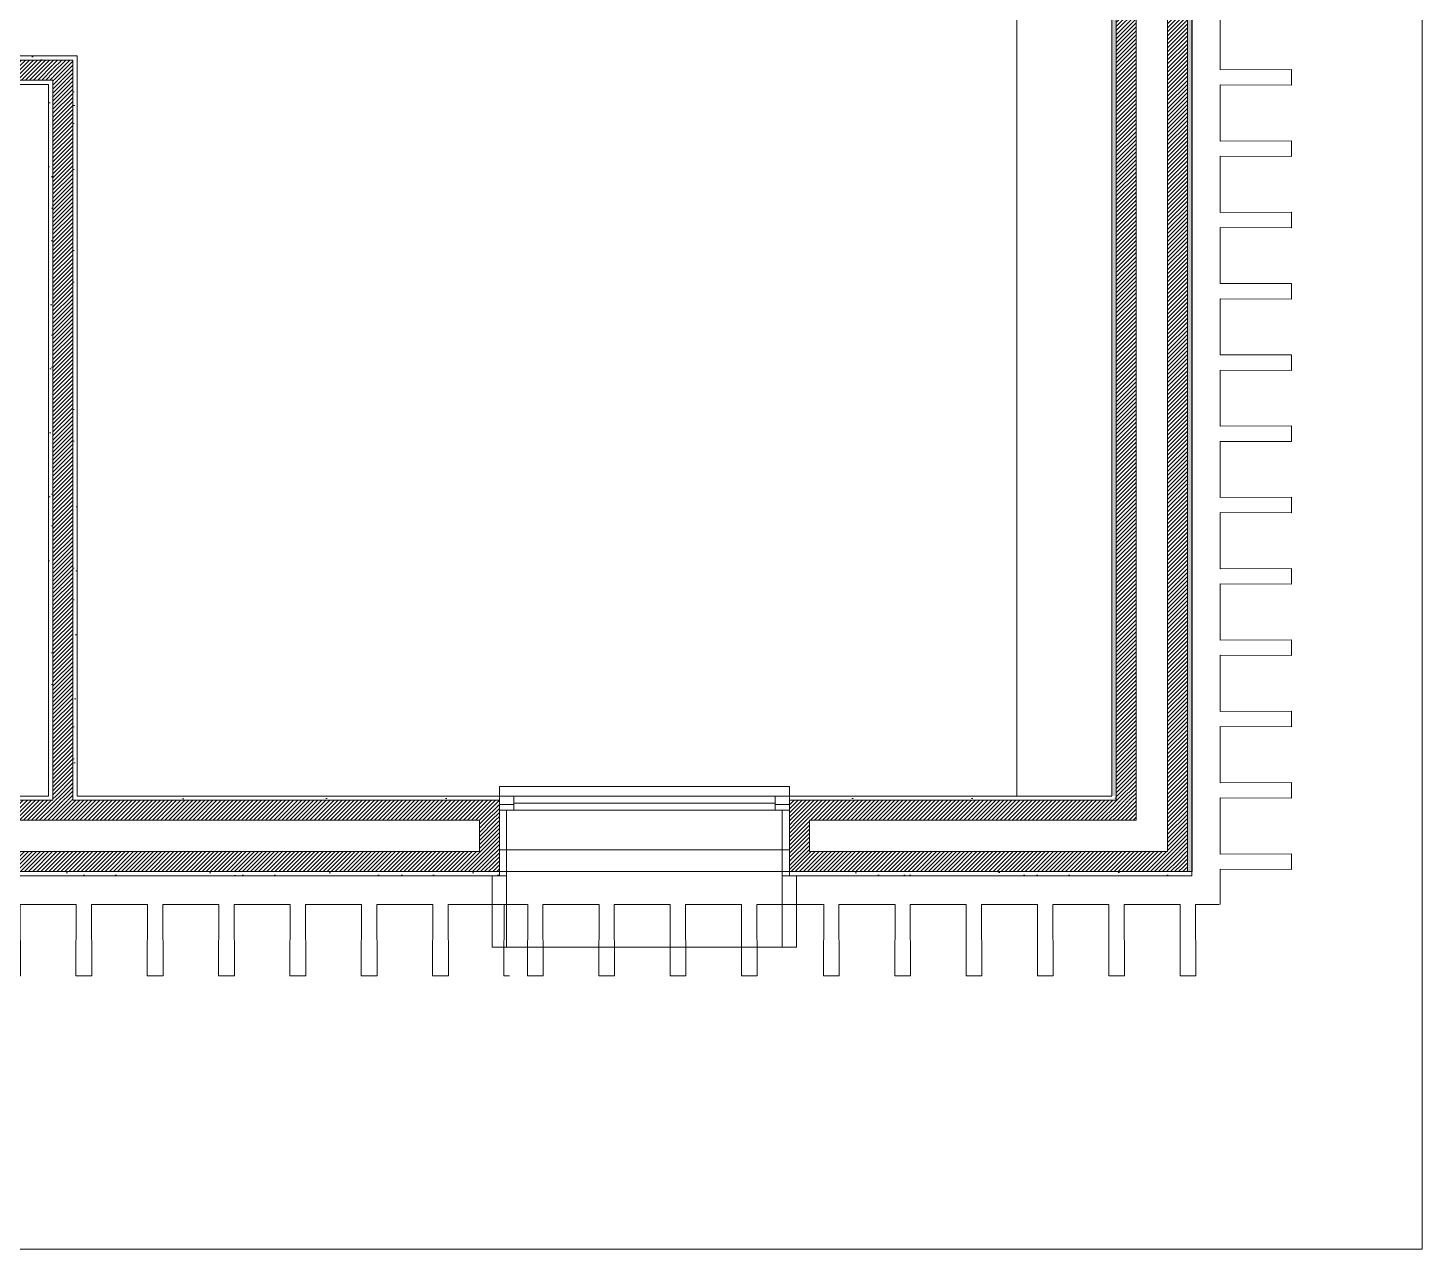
# Model space of a CAD drawing. Header units: millimetres. Extents: x -284281 to 1648660, y -821378 to -151356.
# Drawn here: x -234833 to -229947, y -260719 to -256437 of the extents above; entities that cross this region are included whole.
import ezdxf

# ---------------------------------------------------------------- set-up
doc = ezdxf.new("R2010")
doc.units = ezdxf.units.MM
doc.header["$MEASUREMENT"] = 0
doc.set_wipeout_variables(frame=1)
doc.linetypes.add('Traits', pattern=[282.222223, 141.111112, -141.111112])
doc.linetypes.add('Wipeout_Contour', pattern=[1000, 0, -1000])
for name, color, linetype in [('Fenêtres ARCHICAD', 7, 'Continuous'), ('Nouveau_0', 7, 'Continuous'), ('Portes ARCHICAD', 7, 'Continuous'), ('Sols_ Dalles', 7, 'Continuous'), ('Structure - Murs extérieurs', 7, 'Continuous')]:
    doc.layers.add(name, color=color, linetype=linetype)
pattern_1 = [(45, (0, 175), (-55.684659, 55.684659), [0, -52.5, 0, -78.75]), (110, (175, 175), (74.000794, 26.934086), [0, -38.5, 0, -66.5])]
pattern_2 = [(45, (0, 0), (-7.0710678, 7.0710678), [])]

# ---------------------------------------------------------------- blocks, each defined once
blk = doc.blocks.new('Mur_12_1', base_point=(195375, -231415.6))
at = {"color": 254, "linetype": 'Wipeout_Contour', "lineweight": 0, "ltscale": 973119.787903}
blk.add_wipeout([(195095, -259145.6), (195110, -259145.6), (195095, -259130.6)], dxfattribs=at)
at = {"color": 254, "linetype": 'Wipeout_Contour', "lineweight": 0, "ltscale": 974233.090679}
blk.add_wipeout([(195360, -259410.6), (195375, -259410.6), (195360, -259395.6)], dxfattribs=at)
at = {"linetype": 'Continuous', "lineweight": 5, "true_color": 0x5f5f5f}
h = blk.add_hatch(dxfattribs=at)
h.set_pattern_fill('ENDUIT_0001', color=251, style=0, pattern_type=2)
h.set_pattern_definition(pattern_1)
h.paths.add_polyline_path([(195095, -259145.6), (195110, -259145.6), (195095, -259130.6)])
h = blk.add_hatch(dxfattribs=at)
h.set_pattern_fill('ENDUIT_0001', color=251, style=0, pattern_type=2)
h.set_pattern_definition(pattern_1)
h.paths.add_polyline_path([(195360, -259410.6), (195375, -259410.6), (195360, -259395.6)])
at = {"color": 254, "linetype": 'Wipeout_Contour', "lineweight": 0, "ltscale": 974059.967845}
blk.add_wipeout([(195290, -259325.6), (195290, -259395.6), (195360, -259395.6)], dxfattribs=at)
at = {"linetype": 'Continuous', "lineweight": 5, "true_color": 0x5f5f5f}
h = blk.add_hatch(dxfattribs=at)
h.set_pattern_fill('BRIQUES_TERRE_CUITE__INT_97', color=251, style=0, pattern_type=2)
h.set_pattern_definition(pattern_2)
h.paths.add_polyline_path([(195290, -259325.6), (195290, -259395.6), (195360, -259395.6)])
at = {"color": 254, "linetype": 'Wipeout_Contour', "lineweight": 0, "ltscale": 973685.8174}
blk.add_wipeout([(195180, -259325.6), (195290, -259325.6), (195180, -259215.6)], dxfattribs=at)
at = {"color": 254, "linetype": 'Wipeout_Contour', "lineweight": 0, "ltscale": 974228.732461}
blk.add_wipeout([(195360, -259395.6), (195375, -259410.6), (195375, -259395.6)], dxfattribs=at)
at = {"linetype": 'Continuous', "lineweight": 5, "true_color": 0x5f5f5f}
h = blk.add_hatch(dxfattribs=at)
h.set_pattern_fill('ENDUIT_0001', color=251, style=0, pattern_type=2)
h.set_pattern_definition(pattern_1)
h.paths.add_polyline_path([(195360, -259395.6), (195375, -259410.6), (195375, -259395.6)])
at = {"color": 254, "linetype": 'Wipeout_Contour', "lineweight": 0, "ltscale": 973303.766401}
blk.add_wipeout([(195110, -259215.6), (195180, -259215.6), (195110, -259145.6)], dxfattribs=at)
at = {"linetype": 'Continuous', "lineweight": 5, "true_color": 0x5f5f5f}
h = blk.add_hatch(dxfattribs=at)
h.set_pattern_fill('BRIQUES_TERRE_CUITE__INT_97', color=251, style=0, pattern_type=2)
h.set_pattern_definition(pattern_2)
h.paths.add_polyline_path([(195110, -259215.6), (195180, -259215.6), (195110, -259145.6)])
at = {"color": 254, "linetype": 'Wipeout_Contour', "lineweight": 0, "ltscale": 1288763.517261592}
blk.add_wipeout([(195360, -252989.9), (195360, -259395.6), (195375, -259395.6), (195375, -252989.9)], dxfattribs=at)
at = {"linetype": 'Continuous', "lineweight": 5, "true_color": 0x5f5f5f}
h = blk.add_hatch(dxfattribs=at)
h.set_pattern_fill('ENDUIT_0001', color=251, style=0, pattern_type=2)
h.set_pattern_definition(pattern_1)
h.paths.add_polyline_path([(195360, -252989.9), (195360, -259395.6), (195375, -259395.6), (195375, -252989.9)])
at = {"color": 254, "linetype": 'Wipeout_Contour', "lineweight": 0, "ltscale": 973115.426333}
blk.add_wipeout([(195095, -259130.6), (195110, -259145.6), (195110, -259130.6)], dxfattribs=at)
at = {"linetype": 'Continuous', "lineweight": 5, "true_color": 0x5f5f5f}
h = blk.add_hatch(dxfattribs=at)
h.set_pattern_fill('ENDUIT_0001', color=251, style=0, pattern_type=2)
h.set_pattern_definition(pattern_1)
h.paths.add_polyline_path([(195095, -259130.6), (195110, -259145.6), (195110, -259130.6)])
at = {"color": 254, "linetype": 'Wipeout_Contour', "lineweight": 0, "ltscale": 974044.761765}
blk.add_wipeout([(195290, -259325.6), (195360, -259395.6), (195360, -259325.6)], dxfattribs=at)
at = {"linetype": 'Continuous', "lineweight": 5, "true_color": 0x5f5f5f}
h = blk.add_hatch(dxfattribs=at)
h.set_pattern_fill('BRIQUES_TERRE_CUITE__INT_97', color=251, style=0, pattern_type=2)
h.set_pattern_definition(pattern_2)
h.paths.add_polyline_path([(195290, -259325.6), (195360, -259395.6), (195360, -259325.6)])
at = {"color": 7, "linetype": 'Continuous', "lineweight": 5}
blk.add_line((195290, -259395.6), (195360, -259395.6), dxfattribs=at)
at = {"color": 7, "linetype": 'Continuous', "lineweight": 5, "flags": 128}
blk.add_lwpolyline([(195375, -259410.6), (195360, -259410.6)], dxfattribs=at)
at = {"color": 254, "linetype": 'Wipeout_Contour', "lineweight": 0, "ltscale": 1287697.512531092}
blk.add_wipeout([(195095, -259130.6), (195110, -259130.6), (195110, -252989.9), (195095, -252989.9)], dxfattribs=at)
at = {"linetype": 'Continuous', "lineweight": 5, "true_color": 0x5f5f5f}
h = blk.add_hatch(dxfattribs=at)
h.set_pattern_fill('ENDUIT_0001', color=251, style=0, pattern_type=2)
h.set_pattern_definition(pattern_1)
h.paths.add_polyline_path([(195095, -259130.6), (195110, -259130.6), (195110, -252989.9), (195095, -252989.9)])
at = {"color": 254, "linetype": 'Wipeout_Contour', "lineweight": 0, "ltscale": 1288604.029109015}
blk.add_wipeout([(195360, -252989.9), (195290, -253059.9), (195290, -259325.6), (195360, -259325.6)], dxfattribs=at)
at = {"linetype": 'Continuous', "lineweight": 5, "true_color": 0x5f5f5f}
h = blk.add_hatch(dxfattribs=at)
h.set_pattern_fill('BRIQUES_TERRE_CUITE__INT_97', color=251, style=0, pattern_type=2)
h.set_pattern_definition(pattern_2)
h.paths.add_polyline_path([(195360, -252989.9), (195290, -253059.9), (195290, -259325.6), (195360, -259325.6)])
at = {"color": 7, "linetype": 'Continuous', "lineweight": 5}
for p, q in [((195360, -259325.6), (195360, -252989.9)), ((195360, -259395.6), (195360, -259325.6))]:
    blk.add_line(p, q, dxfattribs=at)
at = {"color": 7, "linetype": 'Continuous', "lineweight": 5, "flags": 128}
blk.add_lwpolyline([(195375, -259410.6), (195375, -252989.9)], dxfattribs=at)
at = {"color": 254, "linetype": 'Wipeout_Contour', "lineweight": 0, "ltscale": 973662.713943}
blk.add_wipeout([(195290, -259215.6), (195180, -259215.6), (195290, -259325.6)], dxfattribs=at)
at = {"color": 7, "linetype": 'Continuous', "lineweight": 5}
blk.add_line((195180, -259325.6), (195290, -259325.6), dxfattribs=at)
at = {"color": 254, "linetype": 'Wipeout_Contour', "lineweight": 0, "ltscale": 1288265.443481987}
blk.add_wipeout([(195180, -253059.9), (195180, -259215.6), (195290, -259215.6), (195290, -253059.9)], dxfattribs=at)
at = {"color": 7, "linetype": 'Continuous', "lineweight": 5}
for p, q in [((195290, -259215.6), (195290, -253059.9)), ((195290, -259325.6), (195290, -259215.6))]:
    blk.add_line(p, q, dxfattribs=at)
at = {"color": 254, "linetype": 'Wipeout_Contour', "lineweight": 0, "ltscale": 973288.549617}
blk.add_wipeout([(195110, -259145.6), (195180, -259215.6), (195180, -259145.6)], dxfattribs=at)
at = {"linetype": 'Continuous', "lineweight": 5, "true_color": 0x5f5f5f}
h = blk.add_hatch(dxfattribs=at)
h.set_pattern_fill('BRIQUES_TERRE_CUITE__INT_97', color=251, style=0, pattern_type=2)
h.set_pattern_definition(pattern_2)
h.paths.add_polyline_path([(195110, -259145.6), (195180, -259215.6), (195180, -259145.6)])
at = {"color": 7, "linetype": 'Continuous', "lineweight": 5}
blk.add_line((195110, -259215.6), (195180, -259215.6), dxfattribs=at)
at = {"color": 254, "linetype": 'Wipeout_Contour', "lineweight": 0, "ltscale": 1287824.523477211}
blk.add_wipeout([(195110, -252989.9), (195110, -259145.6), (195180, -259145.6), (195180, -252989.9)], dxfattribs=at)
at = {"linetype": 'Continuous', "lineweight": 5, "true_color": 0x5f5f5f}
h = blk.add_hatch(dxfattribs=at)
h.set_pattern_fill('BRIQUES_TERRE_CUITE__INT_97', color=251, style=0, pattern_type=2)
h.set_pattern_definition(pattern_2)
h.paths.add_polyline_path([(195110, -252989.9), (195110, -259145.6), (195180, -259145.6), (195180, -252989.9)])
at = {"color": 7, "linetype": 'Continuous', "lineweight": 5}
for p, q in [((195110, -252989.9), (195110, -259145.6)), ((195180, -259145.6), (195180, -253059.9)), ((195095, -259145.6), (195110, -259145.6)), ((195180, -259215.6), (195180, -259145.6))]:
    blk.add_line(p, q, dxfattribs=at)
at = {"color": 7, "linetype": 'Continuous', "lineweight": 5, "flags": 128}
blk.add_lwpolyline([(195095, -252989.9), (195095, -259130.6)], dxfattribs=at)
blk = doc.blocks.new('Fenêtre 25_4')
at = {"layer": 'Fenêtres ARCHICAD', "color": 7, "linetype": 'Continuous', "lineweight": 5}
for p, q in [((-483.2, 480), (-533.2, 480)), ((-533.2, 480), (-533.2, 230)), ((-483.2, 480), (483.2, 480)), ((-483.2, 230), (-483.2, 480)), ((533.2, 480), (483.2, 480)), ((483.2, 480), (483.2, 230)), ((533.2, 230), (533.2, 480)), ((-533.2, 230), (-483.2, 230)), ((-533.2, 230), (-508.2, 230)), ((-533.2, 230), (-508.2, 230)), ((-483.2, 230), (-508.2, 230)), ((-508.2, 230), (-508.2, 0)), ((-508.2, 215), (-508.2, 230)), ((-508.2, 215), (-508.2, 230)), ((-508.2, 145), (-508.2, 215)), ((-508.2, 145), (-508.2, 215)), ((-508.2, 145), (-508.2, 215)), ((-508.2, 145), (-508.2, 215)), ((-483.2, 0), (-483.2, 230)), ((508.2, 230), (483.2, 230)), ((483.2, 230), (483.2, 0)), ((483.2, 230), (533.2, 230)), ((508.2, 0), (508.2, 230)), ((508.2, 215), (508.2, 230)), ((508.2, 215), (508.2, 230)), ((508.2, 230), (533.2, 230)), ((508.2, 230), (533.2, 230)), ((508.2, 145), (508.2, 215)), ((508.2, 145), (508.2, 215)), ((508.2, 145), (508.2, 215)), ((508.2, 145), (508.2, 215)), ((-508.2, 35), (-508.2, 145)), ((-508.2, 35), (-508.2, 145)), ((-508.2, 35), (-508.2, 145)), ((-508.2, 35), (-508.2, 145)), ((508.2, 35), (508.2, 145)), ((508.2, 35), (508.2, 145)), ((508.2, 35), (508.2, 145)), ((508.2, 35), (508.2, 145)), ((-508.2, 0), (-508.2, 35)), ((-508.2, 0), (-508.2, 35)), ((-508.2, 0), (-483.2, 0)), ((-508.2, -35), (-508.2, 0)), ((-508.2, -35), (-508.2, 0)), ((483.2, 0), (508.2, 0)), ((508.2, 0), (508.2, 35)), ((508.2, 0), (508.2, 35)), ((508.2, -35), (508.2, 0)), ((508.2, -35), (508.2, 0)), ((-508.2, -20), (508.2, -20)), ((-508.2, -50), (-508.2, -35)), ((-508.2, -50), (-508.2, -35)), ((508.2, -50), (508.2, -35)), ((508.2, -50), (508.2, -35)), ((-508.2, -50), (-508.2, -83.3)), ((-508.2, -83.3), (508.2, -83.3)), ((508.2, -83.3), (508.2, -50))]:
    blk.add_line(p, q, dxfattribs=at)
at = {"layer": 'Fenêtres ARCHICAD', "color": 7, "linetype": 'Traits', "lineweight": 5}
blk.add_line((-508.2, -50), (508.2, -50), dxfattribs=at)
at = {"color": 254, "linetype": 'Wipeout_Contour', "lineweight": 0, "ltscale": 1838.358783}
blk.add_wipeout([(-458.2, 0), (-458.2, -50), (458.2, -50), (458.2, 0)], dxfattribs=at).dxf.layer = 'Fenêtres ARCHICAD'
at = {"layer": 'Fenêtres ARCHICAD', "color": 7, "linetype": 'Continuous', "lineweight": 5}
for p, q in [((-508.2, 0), (-458.2, 0)), ((-458.2, 0), (-458.2, -50)), ((-458.2, 0), (458.2, 0)), ((458.2, -50), (458.2, 0)), ((458.2, 0), (508.2, 0)), ((-458.2, -25), (458.2, -25)), ((-458.2, -50), (-508.2, -50)), ((458.2, -50), (-458.2, -50)), ((508.2, -50), (458.2, -50))]:
    blk.add_line(p, q, dxfattribs=at)
blk = doc.blocks.new('Mur_13_1', base_point=(195375, -259410.6))
at = {"color": 254, "linetype": 'Wipeout_Contour', "lineweight": 0, "ltscale": 1287315.764223777}
blk.add_wipeout([(191368.6, -259130.6), (190317.9, -259130.6), (190317.9, -259145.6), (191368.6, -259145.6)], dxfattribs=at)
at = {"color": 254, "linetype": 'Wipeout_Contour', "lineweight": 0, "ltscale": 1288781.665390975}
blk.add_wipeout([(191468.6, -259130.6), (191453.6, -259130.6), (191453.6, -259145.6), (191468.6, -259145.6)], dxfattribs=at)
at = {"color": 254, "linetype": 'Wipeout_Contour', "lineweight": 0, "ltscale": 1296115.313890855}
blk.add_wipeout([(193965, -259145.6), (195095, -259145.6), (195095, -259130.6), (193965, -259130.6)], dxfattribs=at)
at = {"color": 254, "linetype": 'Wipeout_Contour', "lineweight": 0, "ltscale": 1290050.40470107}
blk.add_wipeout([(190317.9, -259395.6), (190317.9, -259410.6), (192948.6, -259410.6), (192948.6, -259395.6)], dxfattribs=at)
at = {"color": 254, "linetype": 'Wipeout_Contour', "lineweight": 0, "ltscale": 1297281.898715832}
blk.add_wipeout([(193965, -259395.6), (193965, -259410.6), (195360, -259410.6), (195360, -259395.6)], dxfattribs=at)
at = {"linetype": 'Continuous', "lineweight": 5, "true_color": 0x5f5f5f}
h = blk.add_hatch(dxfattribs=at)
h.set_pattern_fill('ENDUIT_0001', color=251, style=0, pattern_type=2)
h.set_pattern_definition(pattern_1)
h.paths.add_polyline_path([(191368.6, -259130.6), (190317.9, -259130.6), (190317.9, -259145.6), (191368.6, -259145.6)])
h = blk.add_hatch(dxfattribs=at)
h.set_pattern_fill('ENDUIT_0001', color=251, style=0, pattern_type=2)
h.set_pattern_definition(pattern_1)
h.paths.add_polyline_path([(191468.6, -259130.6), (191453.6, -259130.6), (191453.6, -259145.6), (191468.6, -259145.6)])
h = blk.add_hatch(dxfattribs=at)
h.set_pattern_fill('ENDUIT_0001', color=251, style=0, pattern_type=2)
h.set_pattern_definition(pattern_1)
h.paths.add_polyline_path([(193965, -259145.6), (195095, -259145.6), (195095, -259130.6), (193965, -259130.6)])
h = blk.add_hatch(dxfattribs=at)
h.set_pattern_fill('ENDUIT_0001', color=251, style=0, pattern_type=2)
h.set_pattern_definition(pattern_1)
h.paths.add_polyline_path([(190317.9, -259395.6), (190317.9, -259410.6), (192948.6, -259410.6), (192948.6, -259395.6)])
h = blk.add_hatch(dxfattribs=at)
h.set_pattern_fill('ENDUIT_0001', color=251, style=0, pattern_type=2)
h.set_pattern_definition(pattern_1)
h.paths.add_polyline_path([(193965, -259395.6), (193965, -259410.6), (195360, -259410.6), (195360, -259395.6)])
at = {"color": 254, "linetype": 'Wipeout_Contour', "lineweight": 0, "ltscale": 1288579.653146235}
blk.add_wipeout([(191383.6, -259130.6), (191368.6, -259130.6), (191368.6, -259145.6), (191383.6, -259145.6)], dxfattribs=at)
at = {"color": 254, "linetype": 'Wipeout_Contour', "lineweight": 0, "ltscale": 1290562.872242079}
blk.add_wipeout([(191468.6, -259130.6), (191468.6, -259145.6), (192948.6, -259145.6), (192948.6, -259130.6)], dxfattribs=at)
at = {"color": 254, "linetype": 'Wipeout_Contour', "lineweight": 0, "ltscale": 1289871.911003396}
blk.add_wipeout([(190317.9, -259395.6), (192948.6, -259395.6), (192878.6, -259325.6), (190317.9, -259325.6)], dxfattribs=at)
at = {"color": 254, "linetype": 'Wipeout_Contour', "lineweight": 0, "ltscale": 1297103.610761495}
blk.add_wipeout([(193965, -259395.6), (195290, -259395.6), (195290, -259325.6), (194035, -259325.6)], dxfattribs=at)
at = {"linetype": 'Continuous', "lineweight": 5, "true_color": 0x5f5f5f}
h = blk.add_hatch(dxfattribs=at)
h.set_pattern_fill('ENDUIT_0001', color=251, style=0, pattern_type=2)
h.set_pattern_definition(pattern_1)
h.paths.add_polyline_path([(191383.6, -259130.6), (191368.6, -259130.6), (191368.6, -259145.6), (191383.6, -259145.6)])
h = blk.add_hatch(dxfattribs=at)
h.set_pattern_fill('ENDUIT_0001', color=251, style=0, pattern_type=2)
h.set_pattern_definition(pattern_1)
h.paths.add_polyline_path([(191468.6, -259130.6), (191468.6, -259145.6), (192948.6, -259145.6), (192948.6, -259130.6)])
h = blk.add_hatch(dxfattribs=at)
h.set_pattern_fill('BRIQUES_TERRE_CUITE__INT_97', color=251, style=0, pattern_type=2)
h.set_pattern_definition(pattern_2)
h.paths.add_polyline_path([(190317.9, -259395.6), (192948.6, -259395.6), (192878.6, -259325.6), (190317.9, -259325.6)])
h = blk.add_hatch(dxfattribs=at)
h.set_pattern_fill('BRIQUES_TERRE_CUITE__INT_97', color=251, style=0, pattern_type=2)
h.set_pattern_definition(pattern_2)
h.paths.add_polyline_path([(193965, -259395.6), (195290, -259395.6), (195290, -259325.6), (194035, -259325.6)])
at = {"color": 7, "linetype": 'Continuous', "lineweight": 5}
blk.add_line((195290, -259395.6), (195360, -259395.6), dxfattribs=at)
at = {"color": 254, "linetype": 'Wipeout_Contour', "lineweight": 0, "ltscale": 1289540.584899449}
blk.add_wipeout([(190317.9, -259325.6), (192878.6, -259325.6), (192878.6, -259215.6), (190317.9, -259215.6)], dxfattribs=at)
at = {"color": 254, "linetype": 'Wipeout_Contour', "lineweight": 0, "ltscale": 1296725.324895287}
blk.add_wipeout([(195180, -259215.6), (194035, -259215.6), (194035, -259325.6), (195180, -259325.6)], dxfattribs=at)
at = {"color": 7, "linetype": 'Continuous', "lineweight": 5}
blk.add_line((195180, -259325.6), (195290, -259325.6), dxfattribs=at)
at = {"color": 254, "linetype": 'Wipeout_Contour', "lineweight": 0, "ltscale": 1287470.475722153}
blk.add_wipeout([(191383.6, -259145.6), (190317.9, -259145.6), (190317.9, -259215.6), (191383.6, -259215.6)], dxfattribs=at)
at = {"color": 254, "linetype": 'Wipeout_Contour', "lineweight": 0, "ltscale": 1296269.318624848}
blk.add_wipeout([(195110, -259145.6), (193965, -259145.6), (193965, -259215.6), (195110, -259215.6)], dxfattribs=at)
at = {"linetype": 'Continuous', "lineweight": 5, "true_color": 0x5f5f5f}
h = blk.add_hatch(dxfattribs=at)
h.set_pattern_fill('BRIQUES_TERRE_CUITE__INT_97', color=251, style=0, pattern_type=2)
h.set_pattern_definition(pattern_2)
h.paths.add_polyline_path([(191383.6, -259145.6), (190317.9, -259145.6), (190317.9, -259215.6), (191383.6, -259215.6)])
h = blk.add_hatch(dxfattribs=at)
h.set_pattern_fill('BRIQUES_TERRE_CUITE__INT_97', color=251, style=0, pattern_type=2)
h.set_pattern_definition(pattern_2)
h.paths.add_polyline_path([(195110, -259145.6), (193965, -259145.6), (193965, -259215.6), (195110, -259215.6)])
at = {"color": 7, "linetype": 'Continuous', "lineweight": 5}
for p, q in [((193965, -259130.6), (193965, -259145.6)), ((195095, -259145.6), (193965, -259145.6)), ((193965, -259145.6), (193965, -259180.6)), ((195095, -259145.6), (195110, -259145.6)), ((195110, -259215.6), (195180, -259215.6))]:
    blk.add_line(p, q, dxfattribs=at)
at = {"color": 7, "linetype": 'Continuous', "lineweight": 5, "flags": 128}
blk.add_lwpolyline([(195095, -259130.6), (193965, -259130.6)], dxfattribs=at)
at = {"color": 254, "linetype": 'Wipeout_Contour', "lineweight": 0, "ltscale": 1288817.403154028}
blk.add_wipeout([(191453.6, -259145.6), (191383.6, -259145.6), (191383.6, -259215.6), (191453.6, -259215.6)], dxfattribs=at)
at = {"color": 254, "linetype": 'Wipeout_Contour', "lineweight": 0, "ltscale": 1295322.497653691}
blk.add_wipeout([(194035, -259325.6), (194035, -259215.6), (193965, -259215.6), (193965, -259395.6)], dxfattribs=at)
at = {"linetype": 'Continuous', "lineweight": 5, "true_color": 0x5f5f5f}
h = blk.add_hatch(dxfattribs=at)
h.set_pattern_fill('BRIQUES_TERRE_CUITE__INT_97', color=251, style=0, pattern_type=2)
h.set_pattern_definition(pattern_2)
h.paths.add_polyline_path([(191453.6, -259145.6), (191383.6, -259145.6), (191383.6, -259215.6), (191453.6, -259215.6)])
h = blk.add_hatch(dxfattribs=at)
h.set_pattern_fill('BRIQUES_TERRE_CUITE__INT_97', color=251, style=0, pattern_type=2)
h.set_pattern_definition(pattern_2)
h.paths.add_polyline_path([(194035, -259325.6), (194035, -259215.6), (193965, -259215.6), (193965, -259395.6)])
at = {"color": 7, "linetype": 'Continuous', "lineweight": 5}
for p, q in [((191383.6, -259145.6), (190317.9, -259145.6)), ((191383.6, -259130.6), (191383.6, -259145.6)), ((190317.9, -259215.6), (191383.6, -259215.6)), ((193965, -259180.6), (193965, -259215.6)), ((193965, -259215.6), (193965, -259325.6)), ((193965, -259215.6), (193965, -259325.6)), ((194035, -259215.6), (195110, -259215.6)), ((194035, -259325.6), (194035, -259215.6)), ((193965, -259325.6), (193965, -259395.6)), ((193965, -259325.6), (193965, -259395.6)), ((194035, -259325.6), (195180, -259325.6)), ((193965, -259395.6), (195290, -259395.6)), ((193965, -259395.6), (193965, -259410.6)), ((193965, -259410.6), (193990, -259410.6))]:
    blk.add_line(p, q, dxfattribs=at)
at = {"color": 7, "linetype": 'Continuous', "lineweight": 5, "flags": 128}
for points in [[(191368.6, -259130.6), (190317.9, -259130.6)], [(193965, -259410.6), (195360, -259410.6)]]:
    blk.add_lwpolyline(points, dxfattribs=at)
at = {"color": 254, "linetype": 'Wipeout_Contour', "lineweight": 0, "ltscale": 1290681.594316774}
blk.add_wipeout([(191453.6, -259145.6), (191453.6, -259215.6), (192948.6, -259215.6), (192948.6, -259145.6)], dxfattribs=at)
at = {"linetype": 'Continuous', "lineweight": 5, "true_color": 0x5f5f5f}
h = blk.add_hatch(dxfattribs=at)
h.set_pattern_fill('BRIQUES_TERRE_CUITE__INT_97', color=251, style=0, pattern_type=2)
h.set_pattern_definition(pattern_2)
h.paths.add_polyline_path([(191453.6, -259145.6), (191453.6, -259215.6), (192948.6, -259215.6), (192948.6, -259145.6)])
at = {"color": 7, "linetype": 'Continuous', "lineweight": 5}
for p, q in [((191453.6, -259145.6), (191453.6, -259130.6)), ((192948.6, -259145.6), (191453.6, -259145.6)), ((192948.6, -259130.6), (192948.6, -259145.6)), ((192948.6, -259145.6), (192948.6, -259180.6)), ((191383.6, -259215.6), (191453.6, -259215.6))]:
    blk.add_line(p, q, dxfattribs=at)
at = {"color": 7, "linetype": 'Continuous', "lineweight": 5, "flags": 128}
blk.add_lwpolyline([(192948.6, -259130.6), (191468.6, -259130.6)], dxfattribs=at)
at = {"color": 254, "linetype": 'Wipeout_Contour', "lineweight": 0, "ltscale": 1292723.675336213}
blk.add_wipeout([(192878.6, -259325.6), (192948.6, -259395.6), (192948.6, -259215.6), (192878.6, -259215.6)], dxfattribs=at)
at = {"linetype": 'Continuous', "lineweight": 5, "true_color": 0x5f5f5f}
h = blk.add_hatch(dxfattribs=at)
h.set_pattern_fill('BRIQUES_TERRE_CUITE__INT_97', color=251, style=0, pattern_type=2)
h.set_pattern_definition(pattern_2)
h.paths.add_polyline_path([(192878.6, -259325.6), (192948.6, -259395.6), (192948.6, -259215.6), (192878.6, -259215.6)])
at = {"color": 7, "linetype": 'Continuous', "lineweight": 5}
for p, q in [((191453.6, -259215.6), (192878.6, -259215.6)), ((192878.6, -259325.6), (192878.6, -259215.6)), ((192948.6, -259180.6), (192948.6, -259215.6)), ((192948.6, -259215.6), (192948.6, -259325.6)), ((192948.6, -259215.6), (192948.6, -259325.6)), ((190317.9, -259325.6), (192878.6, -259325.6)), ((192948.6, -259325.6), (192948.6, -259395.6)), ((192948.6, -259325.6), (192948.6, -259395.6)), ((190317.9, -259395.6), (192948.6, -259395.6)), ((192923.6, -259410.6), (192948.6, -259410.6)), ((192948.6, -259395.6), (192948.6, -259410.6))]:
    blk.add_line(p, q, dxfattribs=at)
at = {"color": 7, "linetype": 'Continuous', "lineweight": 5, "flags": 128}
blk.add_lwpolyline([(190317.9, -259410.6), (192948.6, -259410.6)], dxfattribs=at)
at = {"layer": 'Fenêtres ARCHICAD', "color": 7, "linetype": 'Continuous', "lineweight": 5, "xscale": -1, "zscale": 1000, "rotation": 179.9999999999997}
blk.add_blockref('Fenêtre 25_4', (193456.8, -259180.6), dxfattribs=at)
blk = doc.blocks.new('Mur_86_1', base_point=(191368.6, -256550.3))
at = {"color": 254, "linetype": 'Wipeout_Contour', "lineweight": 0, "ltscale": 960324.774547}
blk.add_wipeout([(191453.6, -256550.3), (191468.6, -256535.3), (191453.6, -256535.3)], dxfattribs=at).dxf.layer = 'Structure - Murs extérieurs'
at = {"color": 254, "linetype": 'Wipeout_Contour', "lineweight": 0, "ltscale": 960376.68505}
blk.add_wipeout([(191368.6, -256635.3), (191383.6, -256620.3), (191368.6, -256620.3)], dxfattribs=at).dxf.layer = 'Structure - Murs extérieurs'
at = {"color": 254, "linetype": 'Wipeout_Contour', "lineweight": 0, "ltscale": 1288680.65678974}
blk.add_wipeout([(191453.6, -259130.6), (191383.6, -259130.6), (191383.6, -259145.6), (191453.6, -259145.6)], dxfattribs=at).dxf.layer = 'Structure - Murs extérieurs'
at = {"layer": 'Structure - Murs extérieurs', "linetype": 'Continuous', "lineweight": 5, "true_color": 0x5f5f5f}
h = blk.add_hatch(dxfattribs=at)
h.set_pattern_fill('ENDUIT_0001', color=251, style=0, pattern_type=2)
h.set_pattern_definition(pattern_1)
h.paths.add_polyline_path([(191453.6, -256550.3), (191468.6, -256535.3), (191453.6, -256535.3)])
h = blk.add_hatch(dxfattribs=at)
h.set_pattern_fill('ENDUIT_0001', color=251, style=0, pattern_type=2)
h.set_pattern_definition(pattern_1)
h.paths.add_polyline_path([(191368.6, -256635.3), (191383.6, -256620.3), (191368.6, -256620.3)])
h = blk.add_hatch(dxfattribs=at)
h.set_pattern_fill('BRIQUES_TERRE_CUITE__INT_97', color=251, style=0, pattern_type=2)
h.set_pattern_definition(pattern_2)
h.paths.add_polyline_path([(191453.6, -259130.6), (191383.6, -259130.6), (191383.6, -259145.6), (191453.6, -259145.6)])
at = {"color": 254, "linetype": 'Wipeout_Contour', "lineweight": 0, "ltscale": 960312.234693}
blk.add_wipeout([(191383.6, -256620.3), (191453.6, -256550.3), (191383.6, -256550.3)], dxfattribs=at).dxf.layer = 'Structure - Murs extérieurs'
at = {"layer": 'Structure - Murs extérieurs', "linetype": 'Continuous', "lineweight": 5, "true_color": 0x5f5f5f}
h = blk.add_hatch(dxfattribs=at)
h.set_pattern_fill('BRIQUES_TERRE_CUITE__INT_97', color=251, style=0, pattern_type=2)
h.set_pattern_definition(pattern_2)
h.paths.add_polyline_path([(191383.6, -256620.3), (191453.6, -256550.3), (191383.6, -256550.3)])
at = {"color": 254, "linetype": 'Wipeout_Contour', "lineweight": 0, "ltscale": 960345.970705}
blk.add_wipeout([(191453.6, -256550.3), (191468.6, -256550.3), (191468.6, -256535.3)], dxfattribs=at).dxf.layer = 'Structure - Murs extérieurs'
at = {"color": 254, "linetype": 'Wipeout_Contour', "lineweight": 0, "ltscale": 960397.880593}
blk.add_wipeout([(191368.6, -256635.3), (191383.6, -256635.3), (191383.6, -256620.3)], dxfattribs=at).dxf.layer = 'Structure - Murs extérieurs'
at = {"layer": 'Structure - Murs extérieurs', "linetype": 'Continuous', "lineweight": 5, "true_color": 0x5f5f5f}
h = blk.add_hatch(dxfattribs=at)
h.set_pattern_fill('ENDUIT_0001', color=251, style=0, pattern_type=2)
h.set_pattern_definition(pattern_1)
h.paths.add_polyline_path([(191453.6, -256550.3), (191468.6, -256550.3), (191468.6, -256535.3)])
h = blk.add_hatch(dxfattribs=at)
h.set_pattern_fill('ENDUIT_0001', color=251, style=0, pattern_type=2)
h.set_pattern_definition(pattern_1)
h.paths.add_polyline_path([(191368.6, -256635.3), (191383.6, -256635.3), (191383.6, -256620.3)])
at = {"color": 254, "linetype": 'Wipeout_Contour', "lineweight": 0, "ltscale": 1284614.375135457}
blk.add_wipeout([(191453.6, -256550.3), (191453.6, -259130.6), (191468.6, -259130.6), (191468.6, -256550.3)], dxfattribs=at).dxf.layer = 'Structure - Murs extérieurs'
at = {"color": 254, "linetype": 'Wipeout_Contour', "lineweight": 0, "ltscale": 1284547.977124892}
blk.add_wipeout([(191368.6, -256635.3), (191368.6, -259130.6), (191383.6, -259130.6), (191383.6, -256635.3)], dxfattribs=at).dxf.layer = 'Structure - Murs extérieurs'
at = {"layer": 'Structure - Murs extérieurs', "linetype": 'Continuous', "lineweight": 5, "true_color": 0x5f5f5f}
h = blk.add_hatch(dxfattribs=at)
h.set_pattern_fill('ENDUIT_0001', color=251, style=0, pattern_type=2)
h.set_pattern_definition(pattern_1)
h.paths.add_polyline_path([(191453.6, -256550.3), (191453.6, -259130.6), (191468.6, -259130.6), (191468.6, -256550.3)])
h = blk.add_hatch(dxfattribs=at)
h.set_pattern_fill('ENDUIT_0001', color=251, style=0, pattern_type=2)
h.set_pattern_definition(pattern_1)
h.paths.add_polyline_path([(191368.6, -256635.3), (191368.6, -259130.6), (191383.6, -259130.6), (191383.6, -256635.3)])
at = {"color": 254, "linetype": 'Wipeout_Contour', "lineweight": 0, "ltscale": 960410.402243}
blk.add_wipeout([(191383.6, -256620.3), (191453.6, -256620.3), (191453.6, -256550.3)], dxfattribs=at).dxf.layer = 'Structure - Murs extérieurs'
at = {"layer": 'Structure - Murs extérieurs', "linetype": 'Continuous', "lineweight": 5, "true_color": 0x5f5f5f}
h = blk.add_hatch(dxfattribs=at)
h.set_pattern_fill('BRIQUES_TERRE_CUITE__INT_97', color=251, style=0, pattern_type=2)
h.set_pattern_definition(pattern_2)
h.paths.add_polyline_path([(191383.6, -256620.3), (191453.6, -256620.3), (191453.6, -256550.3)])
at = {"layer": 'Structure - Murs extérieurs', "color": 7, "linetype": 'Continuous', "lineweight": 5}
blk.add_line((191453.6, -256550.3), (191383.6, -256550.3), dxfattribs=at)
at = {"layer": 'Structure - Murs extérieurs', "color": 7, "linetype": 'Continuous', "lineweight": 5, "flags": 128}
blk.add_lwpolyline([(191468.6, -256535.3), (191453.6, -256535.3)], dxfattribs=at)
at = {"color": 254, "linetype": 'Wipeout_Contour', "lineweight": 0, "ltscale": 1284625.25150646}
blk.add_wipeout([(191383.6, -256620.3), (191383.6, -259130.6), (191453.6, -259130.6), (191453.6, -256620.3)], dxfattribs=at).dxf.layer = 'Structure - Murs extérieurs'
at = {"layer": 'Structure - Murs extérieurs', "linetype": 'Continuous', "lineweight": 5, "true_color": 0x5f5f5f}
h = blk.add_hatch(dxfattribs=at)
h.set_pattern_fill('BRIQUES_TERRE_CUITE__INT_97', color=251, style=0, pattern_type=2)
h.set_pattern_definition(pattern_2)
h.paths.add_polyline_path([(191383.6, -256620.3), (191383.6, -259130.6), (191453.6, -259130.6), (191453.6, -256620.3)])
at = {"layer": 'Structure - Murs extérieurs', "color": 7, "linetype": 'Continuous', "lineweight": 5}
for p, q in [((191453.6, -256620.3), (191453.6, -256550.3)), ((191383.6, -256620.3), (191368.6, -256620.3)), ((191383.6, -256620.3), (191383.6, -259130.6)), ((191453.6, -259130.6), (191453.6, -256620.3)), ((191383.6, -259130.6), (191383.6, -259145.6)), ((191453.6, -259145.6), (191453.6, -259130.6))]:
    blk.add_line(p, q, dxfattribs=at)
at = {"layer": 'Structure - Murs extérieurs', "color": 7, "linetype": 'Continuous', "lineweight": 5, "flags": 128}
for points in [[(191468.6, -259130.6), (191468.6, -256535.3)], [(191368.6, -256635.3), (191368.6, -259130.6)]]:
    blk.add_lwpolyline(points, dxfattribs=at)
blk = doc.blocks.new('Porte double 25_6')
at = {"layer": 'Portes ARCHICAD', "color": 7, "linetype": 'Continuous', "lineweight": 5}
for p, q in [((-722, 722), (-722, 622)), ((-682, 722), (-722, 722)), ((-682, 622), (-682, 722)), ((682, 622), (682, 722)), ((682, 722), (722, 722)), ((722, 722), (722, 622)), ((-722, 622), (-682, 622)), ((-702, 622), (-702, 100)), ((722, 622), (682, 622)), ((702, 622), (702, 100)), ((-682, 100), (-722, 100)), ((-722, 100), (-722, 0)), ((-682, 0), (-682, 100)), ((682, 0), (682, 100)), ((682, 100), (722, 100)), ((722, 100), (722, 0)), ((-737, 4), (-787, 4)), ((-787, 4), (-787, -15)), ((-722, 0), (-750, 0)), ((-750, 0), (-750, -115)), ((-737, -15), (-737, 4)), ((-722, -40), (-722, 0)), ((-722, 0), (-682, 0)), ((722, 0), (682, 0)), ((750, 0), (722, 0)), ((722, 0), (722, -40)), ((787, 4), (737, 4)), ((737, 4), (737, -15)), ((750, -115), (750, 0)), ((787, -15), (787, 4)), ((-787, -15), (-737, -15)), ((-750, -15), (-787, -15)), ((-750, -15), (-787, -15)), ((-750, -30), (-750, -15)), ((-750, -30), (-750, -15)), ((-750, -100), (-750, -30)), ((-750, -100), (-750, -30)), ((-710, -40), (-722, -40)), ((-710, -115), (-710, -40)), ((722, -40), (710, -40)), ((710, -40), (710, -115)), ((737, -15), (787, -15)), ((750, -30), (750, -15)), ((750, -30), (750, -15)), ((750, -15), (787, -15)), ((750, -15), (787, -15)), ((750, -100), (750, -30)), ((750, -100), (750, -30)), ((-737, -115), (-787, -115)), ((-787, -115), (-787, -134)), ((-750, -115), (-787, -115)), ((-750, -115), (-787, -115)), ((-787, -134), (-737, -134)), ((-750, -115), (-750, -100)), ((-750, -115), (-750, -100)), ((-750, -115), (-710, -115)), ((-737, -134), (-737, -115)), ((710, -115), (750, -115)), ((787, -115), (737, -115)), ((737, -115), (737, -134)), ((737, -134), (787, -134)), ((750, -115), (750, -100)), ((750, -115), (750, -100)), ((750, -115), (787, -115)), ((750, -115), (787, -115)), ((787, -134), (787, -115))]:
    blk.add_line(p, q, dxfattribs=at)
at = {"layer": 'Portes ARCHICAD', "color": 7, "linetype": 'Continuous', "lineweight": 5, "flags": 128}
for points in [[(-722, 622), (-722, 100), (-702, 100), (-702, 622)], [(-702, 622), (-702, 100), (-682, 100), (-682, 622)], [(702, 622), (702, 100), (682, 100), (682, 622)], [(722, 622), (722, 100), (702, 100), (702, 622)]]:
    blk.add_lwpolyline(points, close=True, dxfattribs=at)
at = {"layer": 'Portes ARCHICAD', "color": 7, "linetype": 'Continuous', "lineweight": 5}
for centre, start, end in [((-722, 0), 0, 90), ((722, 0), 90, 180)]:
    blk.add_arc(centre, 722, start, end, dxfattribs=at)
blk = doc.blocks.new('Mur_98_1', base_point=(187882, -256550.3))
at = {"color": 254, "linetype": 'Wipeout_Contour', "lineweight": 0, "ltscale": 1273162.522399062}
blk.add_wipeout([(187882, -256535.3), (187882, -256550.3), (188917.9, -256550.3), (188917.9, -256535.3)], dxfattribs=at).dxf.layer = 'Structure - Murs extérieurs'
at = {"color": 254, "linetype": 'Wipeout_Contour', "lineweight": 0, "ltscale": 1279192.544074505}
blk.add_wipeout([(190417.9, -256550.3), (191453.6, -256550.3), (191453.6, -256535.3), (190417.9, -256535.3)], dxfattribs=at).dxf.layer = 'Structure - Murs extérieurs'
at = {"color": 254, "linetype": 'Wipeout_Contour', "lineweight": 0, "ltscale": 1273537.01727261}
blk.add_wipeout([(188917.9, -256620.3), (187967, -256620.3), (187967, -256635.3), (188917.9, -256635.3)], dxfattribs=at).dxf.layer = 'Structure - Murs extérieurs'
at = {"color": 254, "linetype": 'Wipeout_Contour', "lineweight": 0, "ltscale": 1279363.669645083}
blk.add_wipeout([(191368.6, -256620.3), (190417.9, -256620.3), (190417.9, -256635.3), (191368.6, -256635.3)], dxfattribs=at).dxf.layer = 'Structure - Murs extérieurs'
at = {"layer": 'Structure - Murs extérieurs', "linetype": 'Continuous', "lineweight": 5, "true_color": 0x5f5f5f}
h = blk.add_hatch(dxfattribs=at)
h.set_pattern_fill('ENDUIT_0001', color=251, style=0, pattern_type=2)
h.set_pattern_definition(pattern_1)
h.paths.add_polyline_path([(187882, -256535.3), (187882, -256550.3), (188917.9, -256550.3), (188917.9, -256535.3)])
h = blk.add_hatch(dxfattribs=at)
h.set_pattern_fill('ENDUIT_0001', color=251, style=0, pattern_type=2)
h.set_pattern_definition(pattern_1)
h.paths.add_polyline_path([(190417.9, -256550.3), (191453.6, -256550.3), (191453.6, -256535.3), (190417.9, -256535.3)])
h = blk.add_hatch(dxfattribs=at)
h.set_pattern_fill('ENDUIT_0001', color=251, style=0, pattern_type=2)
h.set_pattern_definition(pattern_1)
h.paths.add_polyline_path([(188917.9, -256620.3), (187967, -256620.3), (187967, -256635.3), (188917.9, -256635.3)])
h = blk.add_hatch(dxfattribs=at)
h.set_pattern_fill('ENDUIT_0001', color=251, style=0, pattern_type=2)
h.set_pattern_definition(pattern_1)
h.paths.add_polyline_path([(191368.6, -256620.3), (190417.9, -256620.3), (190417.9, -256635.3), (191368.6, -256635.3)])
at = {"color": 254, "linetype": 'Wipeout_Contour', "lineweight": 0, "ltscale": 1273382.269986786}
blk.add_wipeout([(187952, -256620.3), (188917.9, -256620.3), (188917.9, -256550.3), (187952, -256550.3)], dxfattribs=at).dxf.layer = 'Structure - Murs extérieurs'
at = {"color": 254, "linetype": 'Wipeout_Contour', "lineweight": 0, "ltscale": 1279245.211112152}
blk.add_wipeout([(190417.9, -256620.3), (191383.6, -256620.3), (191383.6, -256550.3), (190417.9, -256550.3)], dxfattribs=at).dxf.layer = 'Structure - Murs extérieurs'
at = {"layer": 'Structure - Murs extérieurs', "linetype": 'Continuous', "lineweight": 5, "true_color": 0x5f5f5f}
h = blk.add_hatch(dxfattribs=at)
h.set_pattern_fill('BRIQUES_TERRE_CUITE__INT_97', color=251, style=0, pattern_type=2)
h.set_pattern_definition(pattern_2)
h.paths.add_polyline_path([(187952, -256620.3), (188917.9, -256620.3), (188917.9, -256550.3), (187952, -256550.3)])
h = blk.add_hatch(dxfattribs=at)
h.set_pattern_fill('BRIQUES_TERRE_CUITE__INT_97', color=251, style=0, pattern_type=2)
h.set_pattern_definition(pattern_2)
h.paths.add_polyline_path([(190417.9, -256620.3), (191383.6, -256620.3), (191383.6, -256550.3), (190417.9, -256550.3)])
at = {"layer": 'Structure - Murs extérieurs', "color": 7, "linetype": 'Continuous', "lineweight": 5}
for p, q in [((188917.9, -256535.3), (188880.9, -256535.3)), ((188917.9, -256535.3), (188917.9, -256550.3)), ((190417.9, -256535.3), (190454.9, -256535.3)), ((190417.9, -256535.3), (190417.9, -256550.3)), ((187952, -256550.3), (187882, -256550.3)), ((188917.9, -256550.3), (187952, -256550.3)), ((188917.9, -256550.3), (188917.9, -256620.3)), ((191383.6, -256550.3), (190417.9, -256550.3)), ((190417.9, -256550.3), (190417.9, -256620.3)), ((191453.6, -256550.3), (191383.6, -256550.3)), ((187967, -256620.3), (187952, -256620.3)), ((187967, -256620.3), (188917.9, -256620.3)), ((188917.9, -256635.3), (188880.9, -256635.3)), ((188917.9, -256620.3), (188917.9, -256635.3)), ((190417.9, -256620.3), (191368.6, -256620.3)), ((190417.9, -256620.3), (190417.9, -256635.3)), ((190417.9, -256635.3), (190454.9, -256635.3)), ((191383.6, -256620.3), (191368.6, -256620.3))]:
    blk.add_line(p, q, dxfattribs=at)
at = {"layer": 'Structure - Murs extérieurs', "color": 7, "linetype": 'Continuous', "lineweight": 5, "flags": 128}
for points in [[(188917.9, -256535.3), (187882, -256535.3)], [(191453.6, -256535.3), (190417.9, -256535.3)], [(187967, -256635.3), (188917.9, -256635.3)], [(190417.9, -256635.3), (191368.6, -256635.3)]]:
    blk.add_lwpolyline(points, dxfattribs=at)
at = {"layer": 'Portes ARCHICAD', "color": 7, "linetype": 'Continuous', "lineweight": 5, "xscale": -1, "zscale": 1000, "rotation": 180}
blk.add_blockref('Porte double 25_6', (189667.9, -256650.3), dxfattribs=at)
blk = doc.blocks.new('Tôle profilée 25_17')
at = {"color": 7, "linetype": 'Continuous', "lineweight": 5}
for p, q in [((0, 3123.5), (0, 2926.5)), ((-250, 2927.5), (-250, 2900)), ((0, 2926.5), (-250, 2927.5)), ((-250, 2900), (-250, 2872.5)), ((-250, 2872.5), (0, 2873.5)), ((0, 2873.5), (0, 2676.5)), ((-250, 2677.5), (-250, 2650)), ((0, 2676.5), (-250, 2677.5)), ((-250, 2650), (-250, 2622.5)), ((-250, 2622.5), (0, 2623.5)), ((0, 2623.5), (0, 2426.5)), ((-250, 2427.5), (-250, 2400)), ((0, 2426.5), (-250, 2427.5)), ((-250, 2400), (-250, 2372.5)), ((-250, 2372.5), (0, 2373.5)), ((0, 2373.5), (0, 2176.5)), ((-250, 2177.5), (-250, 2150)), ((0, 2176.5), (-250, 2177.5)), ((-250, 2150), (-250, 2122.5)), ((-250, 2122.5), (0, 2123.5)), ((0, 2123.5), (0, 1926.5)), ((-250, 1927.5), (-250, 1900)), ((0, 1926.5), (-250, 1927.5)), ((-250, 1900), (-250, 1872.5)), ((-250, 1872.5), (0, 1873.5)), ((0, 1873.5), (0, 1676.5)), ((-250, 1677.5), (-250, 1650)), ((0, 1676.5), (-250, 1677.5)), ((-250, 1650), (-250, 1622.5)), ((-250, 1622.5), (0, 1623.5)), ((0, 1623.5), (0, 1426.5)), ((-250, 1427.5), (-250, 1400)), ((0, 1426.5), (-250, 1427.5)), ((-250, 1400), (-250, 1372.5)), ((-250, 1372.5), (0, 1373.5)), ((0, 1373.5), (0, 1176.5)), ((-250, 1177.5), (-250, 1150)), ((0, 1176.5), (-250, 1177.5)), ((-250, 1150), (-250, 1122.5)), ((-250, 1122.5), (0, 1123.5)), ((0, 1123.5), (0, 926.5)), ((-250, 927.5), (-250, 900)), ((0, 926.5), (-250, 927.5)), ((-250, 900), (-250, 872.5)), ((-250, 872.5), (0, 873.5)), ((0, 873.5), (0, 676.5)), ((-250, 677.5), (-250, 650)), ((0, 676.5), (-250, 677.5)), ((-250, 650), (-250, 622.5)), ((-250, 622.5), (0, 623.5)), ((0, 623.5), (0, 426.5)), ((-250, 427.5), (-250, 400)), ((0, 426.5), (-250, 427.5)), ((-250, 400), (-250, 372.5)), ((-250, 372.5), (0, 373.5)), ((0, 373.5), (0, 176.5)), ((-250, 177.5), (-250, 150)), ((0, 176.5), (-250, 177.5)), ((-250, 150), (-250, 122.5)), ((-250, 122.5), (0, 123.5)), ((0, 123.5), (0, 0))]:
    blk.add_line(p, q, dxfattribs=at)
blk = doc.blocks.new('Tôle profilée 25_36')
at = {"color": 7, "linetype": 'Continuous', "lineweight": 5}
for p, q in [((-250, 2641.4), (-250, 2622.5)), ((-250, 2622.5), (0, 2623.5)), ((0, 2623.5), (0, 2426.5)), ((-250, 2427.5), (-250, 2400)), ((0, 2426.5), (-250, 2427.5)), ((-250, 2400), (-250, 2372.5)), ((-250, 2372.5), (0, 2373.5)), ((0, 2373.5), (0, 2176.5)), ((-250, 2177.5), (-250, 2150)), ((0, 2176.5), (-250, 2177.5)), ((-250, 2150), (-250, 2122.5)), ((-250, 2122.5), (0, 2123.5)), ((0, 2123.5), (0, 1926.5)), ((-250, 1927.5), (-250, 1900)), ((0, 1926.5), (-250, 1927.5)), ((-250, 1900), (-250, 1872.5)), ((-250, 1872.5), (0, 1873.5)), ((0, 1873.5), (0, 1676.5)), ((-250, 1677.5), (-250, 1650)), ((0, 1676.5), (-250, 1677.5)), ((-250, 1650), (-250, 1622.5)), ((-250, 1622.5), (0, 1623.5)), ((0, 1623.5), (0, 1426.5)), ((-250, 1427.5), (-250, 1400)), ((0, 1426.5), (-250, 1427.5)), ((-250, 1400), (-250, 1372.5)), ((-250, 1372.5), (0, 1373.5)), ((0, 1373.5), (0, 1176.5)), ((-250, 1177.5), (-250, 1150)), ((0, 1176.5), (-250, 1177.5)), ((-250, 1150), (-250, 1122.5)), ((-250, 1122.5), (0, 1123.5)), ((0, 1123.5), (0, 926.5)), ((-250, 927.5), (-250, 900)), ((0, 926.5), (-250, 927.5)), ((-250, 900), (-250, 872.5)), ((-250, 872.5), (0, 873.5)), ((0, 873.5), (0, 676.5)), ((-250, 677.5), (-250, 650)), ((0, 676.5), (-250, 677.5)), ((-250, 650), (-250, 622.5)), ((-250, 622.5), (0, 623.5)), ((0, 623.5), (0, 426.5)), ((-250, 427.5), (-250, 400)), ((0, 426.5), (-250, 427.5)), ((-250, 400), (-250, 372.5)), ((-250, 372.5), (0, 373.5)), ((0, 373.5), (0, 176.5)), ((-250, 177.5), (-250, 150)), ((0, 176.5), (-250, 177.5)), ((-250, 150), (-250, 122.5)), ((-250, 122.5), (0, 123.5)), ((0, 123.5), (0, 0))]:
    blk.add_line(p, q, dxfattribs=at)
blk = doc.blocks.new('Tôle profilée 25_57')
at = {"color": 7, "linetype": 'Continuous', "lineweight": 5}
for p, q in [((0, 1510), (0, 1426.5)), ((-250, 1427.5), (-250, 1400)), ((0, 1426.5), (-250, 1427.5)), ((-250, 1400), (-250, 1372.5)), ((-250, 1372.5), (0, 1373.5)), ((0, 1373.5), (0, 1176.5)), ((-250, 1177.5), (-250, 1150)), ((0, 1176.5), (-250, 1177.5)), ((-250, 1150), (-250, 1122.5)), ((-250, 1122.5), (0, 1123.5)), ((0, 1123.5), (0, 926.5)), ((-250, 927.5), (-250, 900)), ((0, 926.5), (-250, 927.5)), ((-250, 900), (-250, 872.5)), ((-250, 872.5), (0, 873.5)), ((0, 873.5), (0, 676.5)), ((-250, 677.5), (-250, 650)), ((0, 676.5), (-250, 677.5)), ((-250, 650), (-250, 622.5)), ((-250, 622.5), (0, 623.5)), ((0, 623.5), (0, 426.5)), ((-250, 427.5), (-250, 400)), ((0, 426.5), (-250, 427.5)), ((-250, 400), (-250, 372.5)), ((-250, 372.5), (0, 373.5)), ((0, 373.5), (0, 176.5)), ((-250, 177.5), (-250, 150)), ((0, 176.5), (-250, 177.5)), ((-250, 150), (-250, 122.5)), ((-250, 122.5), (0, 123.5)), ((0, 123.5), (0, 0))]:
    blk.add_line(p, q, dxfattribs=at)
blk = doc.blocks.new('Tôle profilée 25_58')
at = {"color": 7, "linetype": 'Continuous', "lineweight": 5}
for p, q in [((0, 1037.4), (0, 926.5)), ((-250, 927.5), (-250, 900)), ((0, 926.5), (-250, 927.5)), ((-250, 900), (-250, 872.5)), ((-250, 872.5), (0, 873.5)), ((0, 873.5), (0, 676.5)), ((-250, 677.5), (-250, 650)), ((0, 676.5), (-250, 677.5)), ((-250, 650), (-250, 622.5)), ((-250, 622.5), (0, 623.5)), ((0, 623.5), (0, 426.5)), ((-250, 427.5), (-250, 400)), ((0, 426.5), (-250, 427.5)), ((-250, 400), (-250, 372.5)), ((-250, 372.5), (0, 373.5)), ((0, 373.5), (0, 176.5)), ((-250, 177.5), (-250, 150)), ((0, 176.5), (-250, 177.5)), ((-250, 150), (-250, 122.5)), ((-250, 122.5), (0, 123.5)), ((0, 123.5), (0, 0))]:
    blk.add_line(p, q, dxfattribs=at)

msp = doc.modelspace()

# ---------------------------------------------------------------- linework, layer by layer
at = {"layer": 'Sols_ Dalles', "color": 250, "linetype": 'Continuous', "lineweight": 5, "true_color": 0x1f1f1f}
for points in [[(-265218.49249, -229924.45116), (-265218.49249, -260719.45234), (-229946.88387, -260719.45234), (-229946.88387, -260704.45234), (-229946.88387, -258558.86328), (-229946.88387, -257919.43888), (-229946.88387, -222404.45116)], [(-231367.37547, -223804.45116), (-231367.37547, -258558.86328), (-231367.37547, -259319.45234), (-262731.70391, -259319.45234), (-263861.24443, -259319.45234), (-263861.24443, -231324.45116)]]:
    msp.add_lwpolyline(points, dxfattribs=at)

# ---------------------------------------------------------------- next in the draw order: block references
at = {"color": 7, "lineweight": 5}
msp.add_blockref('Mur_12_1', (-230754.28973, -231415.57011), dxfattribs=at)

# ---------------------------------------------------------------- next in the draw order: block references
at = {"color": 7, "linetype": 'Continuous', "lineweight": 5, "xscale": -1, "zscale": 1000}
msp.add_blockref('Tôle profilée 25_17', (-230654.28973, -259510.57129), dxfattribs=at)
at = {"color": 7, "lineweight": 5}
msp.add_blockref('Mur_13_1', (-230754.28973, -259410.57129), dxfattribs=at)

# ---------------------------------------------------------------- next in the draw order: block references
at = {"color": 7, "linetype": 'Continuous', "lineweight": 5, "xscale": -1, "zscale": 1000, "rotation": 270}
for name, p in [('Tôle profilée 25_36', (-235787.23405, -259510.57129)), ('Tôle profilée 25_58', (-233205.19827, -259510.57129)), ('Tôle profilée 25_57', (-232167.79051, -259510.57129))]:
    msp.add_blockref(name, p, dxfattribs=at)
at = {"layer": 'Structure - Murs extérieurs', "color": 211, "lineweight": 5, "true_color": 0xfe55ff}
msp.add_blockref('Mur_86_1', (-234760.74882, -256550.30796), dxfattribs=at)

# ---------------------------------------------------------------- next in the draw order: block references
msp.add_blockref('Mur_98_1', (-238247.37281, -256550.30796), dxfattribs=at)

# ---------------------------------------------------------------- next in the draw order: linework, layer by layer
at = {"layer": 'Nouveau_0', "color": 7, "linetype": 'Continuous', "lineweight": 5}
msp.add_lwpolyline([(-230753.29814, -231395.57011), (-230753.29814, -259395.57011), (-263253.29814, -259395.57011), (-263253.29814, -231395.57011)], close=True, dxfattribs=at)

doc.saveas('drawing.dxf')
